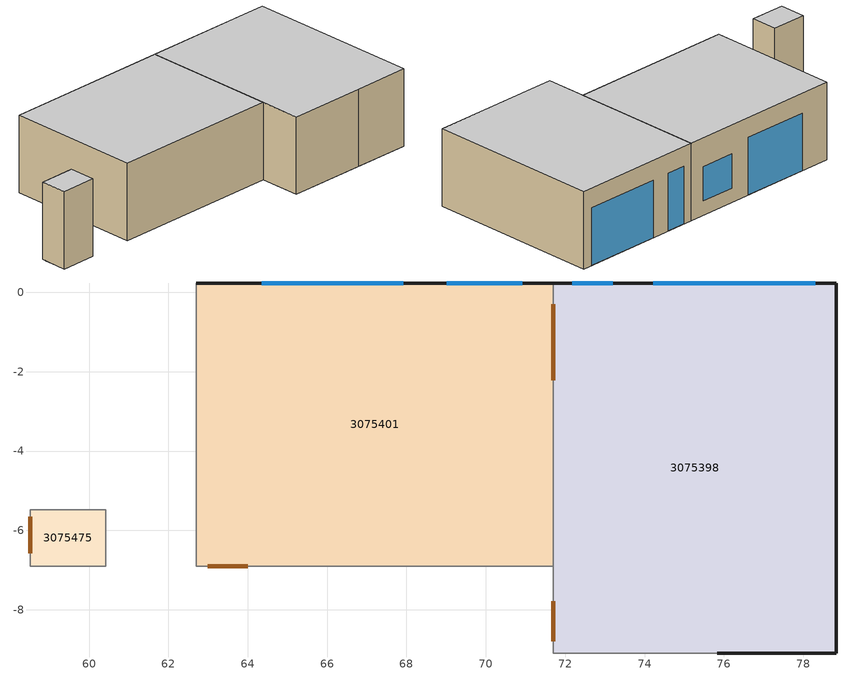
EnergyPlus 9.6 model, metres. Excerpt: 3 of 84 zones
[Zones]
3075401
 floor ground (7595720): 71.7,0.23 71.7,-6.9 62.7,-6.9 62.7,0.23 z46.64
 wall outside (7491882): 71.7,0.23 62.7,0.23 z46.64:50.68
 wall to 3075398 (7514533_Adjacent): 71.7,-6.9 71.7,0.23 z46.64:50.68
 wall to 3075364 (7515037): 62.7,-6.9 71.7,-6.9 z46.64:50.68
 wall to 3075375 (7515233): 62.7,0.23 62.7,-6.9 z46.64:50.68
 window (7537627): 67.92,0.23 64.35,0.23 z46.66:49.66
 window (7537741): 70.91,0.23 69.01,0.23 z47.4:49.2
 door inside (7559049): 71.7,-2.21 71.7,-0.3 z46.65:48.76
 door inside (7559370): 62.99,-6.9 64,-6.9 z46.65:48.76
 ceiling to 3075620 (7600772): 71.7,-6.9 71.7,0.23 62.7,0.23 62.7,-6.9 z50.68
3075398
 floor ground (7595720): 78.83,0.23 78.83,-9.09 71.7,-9.09 71.7,0.23 z46.64
 wall outside (7491699): 75.83,-9.09 78.83,-9.09 z46.64:50.68
 wall outside (7491806): 78.83,-9.09 78.83,0.23 z46.64:50.68
 wall outside (7491882): 78.83,0.23 71.7,0.23 z46.64:50.68
 wall to 3075364 (7514227): 71.7,-9.09 75.83,-9.09 z46.64:50.68
 wall to 3075364 (7514533): 71.7,-6.9 71.7,-9.09 z46.64:50.68
 window (7538308): 78.3,0.23 74.22,0.23 z46.66:49.66
 window (7538232): 73.2,0.23 72.18,0.23 z46.66:49.66
 door inside (7559431): 71.7,-7.79 71.7,-8.8 z46.65:48.76
 ceiling to 3075618 (7600772): 78.83,-9.09 78.83,0.23 71.7,0.23 71.7,-9.09 z50.68
3075475
 floor ground (7595720): 60.41,-5.49 60.41,-6.9 58.52,-6.9 58.52,-5.49 z46.64
 wall to 3075364 (7515393): 58.52,-6.9 60.41,-6.9 z46.64:50.68
 wall to 3075375 (7557749): 60.41,-6.9 60.41,-5.49 z46.64:50.68
 wall to 3075472 (7557750_Adjacent): 58.52,-5.49 58.52,-6.9 z46.64:50.68
 wall to 3075651 (7557751_Adjacent): 60.41,-5.49 58.52,-5.49 z46.64:50.68
 door inside (7558647): 58.52,-5.66 58.52,-6.57 z46.65:48.76
 ceiling to 3075660 (7600772): 60.41,-6.9 60.41,-5.49 58.52,-5.49 58.52,-6.9 z50.68
[Schedule:Compact]
3075623_NORM: Through: 08/31, For: AllDays, Until: 24:00, 0, Through: 09/01, For: AllDays, Until: 07:30, 0, Until: 08:00, 0.2, Until: 08:30, 0.5, Until: 09:00, 0.5, Until: 09:30, 0.2, Until: 10:00, 0.2, Until: 10:30, 0.3, Until: 11:00, 0.3, Until: 11:30, 0.1, Until: 12:00, 0.1, Until: 12:30, 1, Until: 13:00, 1, Until: 13:30, 1, Until: 14:00, 0, Until: 14:30, 0, Until: 15:00, 0, Until: 15:30, 0, Until: 16:00, 0, Until: 16:30, 0, Until: 17:00, 0, Until: 17:30, 0, Until: 24:00, 0, Through: 09/02, For: AllDays, Until: 07:30, 0, Until: 08:00, 0.3, Until: 08:30, 0.6, Until: 09:00, 0.6, Until: 09:30, 0, Until: 10:00, 0, Until: 10:30, 1, Until: 11:00, 1, Until: 11:30, 1, Until: 12:00, 0.3, Until: 12:30, 0.3, Until: 13:00, 0, Until: 13:30, 0, Until: 14:00, 0, Until: 14:30, 0, Until: 15:00, 0, Until: 15:30, 0, Until: 16:00, 0, Until: 16:30, 0, Until: 17:00, 0.7, Until: 17:30, 0.3, Until: 24:00, 0, Through: 09/03, For: AllDays, Until: 07:30, 0, Until: 08:00, 0.5, Until: 08:30, 1, Until: 09:00, 1, Until: 09:30, 1, Until: 10:00, 0, Until: 10:30, 0.6, Until: 11:00, 0.6, Until: 11:30, 0.3, Until: 12:00, 0.3, Until: 12:30, 0, Until: 13:00, 0, Until: 13:30, 0.6, Until: 14:00, 0.6, Until: 14:30, 0, Until: 15:00, 0, Until: 15:30, 0, Until: 16:00, 0, Until: 16:30, 0, Until: 17:00, 0, Until: 17:30, 0, Until: 24:00, 0, Through: 09/04, For: AllDays, Until: 07:30, 0, Until: 08:00, 0.5, Until: 08:30, 1, Until: 09:00, 1, Until: 09:30, 0, Until: 10:00, 0, Until: 10:30, 0.6, Until: 11:00, 0.6, Until: 11:30, 0.6, Until: 12:00, 0.6, Until: 12:30, 0.6, Until: 13:00, 0, Until: 13:30, 0, Until: 14:00, 0, Until: 14:30, 0, Until: 15:00, 0, Until: 15:30, 0, Until: 16:00, 0, Until: 16:30, 0, Until: 17:00, 0, Until: 17:30, 0, Until: 24:00, 0, Through: 09/05, For: AllDays, Until: 07:30, 0, Until: 08:00, 0, Until: 08:30, 0, Until: 09:00, 0, Until: 09:30, 0, Until: 10:00, 0, Until: 10:30, 0, Until: 11:00, 0, Until: 11:30, 0, Until: 12:00, 0, Until: 12:30, 0, Until: 13:00, 0, Until: 13:30, 0, Until: 14:00, 0, Until: 14:30, 0, Until: 15:00, 0, Until: 15:30, 0, Until: 16:00, 0, Until: 16:30, 0, Until: 17:00, 0, Until: 17:30, 0, Until: 24:00, 0, Through: 09/06, For: AllDays, Until: 07:30, 0, Until: 08:00, 0, Until: 08:30, 0, Until: 09:00, 0, Until: 09:30, 0, Until: 10:00, 0, Until: 10:30, 0, Until: 11:00, 0, Until: 11:30, 0, Until: 12:00, 0, Until: 12:30, 0, Until: 13:00, 0, Until: 13:30, 0, Until: 14:00, 0, Until: 14:30, 0, Until: 15:00, 0, Until: 15:30, 0, Until: 16:00, 0, Until: 16:30, 0, Until: 17:00, 0, Until: 17:30, 0, Until: 24:00, 0, Through: 09/07, For: AllDays, Until: 07:30, 0, Until: 08:00, 0.1, Until: 08:30, 0.3, Until: 09:00, 0.8, Until: 09:30, 0.8, Until: 10:00, 0.8, Until: 10:30, 0, Until: 11:00, 0, Until: 11:30, 1, Until: 12:00, 1, Until: 12:30, 1, Until: 13:00, 0.5, Until: 13:30, 0.5, Until: 14:00, 0.6, Until: 14:30, 0.6, Until: 15:00, 0, Until: 15:30, 0, Until: 16:00, 0, Until: 16:30, 0, Until: 17:00, 0, Until: 17:30, 0, Until: 24:00, 0, Through: 09/08, For: AllDays, Until: 07:30, 0, Until: 08:00, 0.5, Until: 08:30, 1, Until: 09:00, 1, Until: 09:30, 0.5, Until: 10:00, 0.5, Until: 10:30, 0, Until: 11:00, 0.6, Until: 11:30, 0.6, Until: 12:00, 0.6, Until: 12:30, 0.6, Until: 13:00, 0.6, Until: 13:30, 0.6, Until: 14:00, 0, Until: 14:30, 0, Until: 15:00, 0, Until: 15:30, 0, Until: 16:00, 0, Until: 16:30, 0, Until: 17:00, 0, Until: 17:30, 0, Until: 24:00, 0, Through: 09/09, For: AllDays, Until: 07:30, 0, Until: 08:00, 0.5, Until: 08:30, 1, Until: 09:00, 1, Until: 09:30, 0, Until: 10:00, 0, Until: 10:30, 0.7, Until: 11:00, 0.7, Until: 11:30, 0.7, Until: 12:00, 0, Until: 12:30, 0.2, Until: 13:00, 0.2, Until: 13:30, 0, Until: 14:00, 0, Until: 14:30, 0, Until: 15:00, 0, Until: 15:30, 0, Until: 16:00, 0, Until: 16:30, 0, Until: 17:00, 0, Until: 17:30, 0, Until: 24:00, 0, Through: 09/10, For: AllDays, Until: 07:30, 0, Until: 08:00, 0.5, Until: 08:30, 1, Until: 09:00, 1, Until: 09:30, 1, Until: 10:00, 0, Until: 10:30, 0.2, Until: 11:00, 0.2, Until: 11:30, 0.2, Until: 12:00, 0.2, Until: 12:30, 0, Until: 13:00, 0, Until: 13:30, 0.3, Until: 14:00, 0.3, Until: 14:30, 0.3, Until: 15:00, 0, Until: 15:30, 0, Until: 16:00, 0, Until: 16:30, 0, Until: 17:00, 0, Until: 17:30, 0, Until: 24:00, 0, Through: 09/11, For: AllDays, Until: 07:30, 0, Until: 08:00, 0.5, Until: 08:30, 1, Until: 09:00, 1, Until: 09:30, 0, Until: 10:00, 0, Until: 10:30, 0.4, Until: 11:00, 0.4, Until: 11:30, 0.2, Until: 12:00, 0.2, Until: 12:30, 0, Until: 13:00, 0, Until: 13:30, 0, Until: 14:00, 0, Until: 14:30, 0, Until: 15:00, 0, Until: 15:30, 0, Until: 16:00, 0, Until: 16:30, 0, Until: 17:00, 0, Until: 17:30, 0, Until: 24:00, 0, Through: 09/12, For: AllDays, Until: 07:30, 0, Until: 08:00, 0, Until: 08:30, 0, Until: 09:00, 0, Until: 09:30, 0, Until: 10:00, 0, Until: 10:30, 0, Until: 11:00, 0, Until: 11:30, 0, Until: 12:00, 0, Until: 12:30, 0, Until: 13:00, 0, Until: 13:30, 0, Until: 14:00, 0, Until: 14:30, 0, Until: 15:00, 0, Until: 15:30, 0, Until: 16:00, 0, Until: 16:30, 0, Until: 17:00, 0, Until: 17:30, 0, Until: 24:00, 0, Through: 09/13, For: AllDays, Until: 07:30, 0, Until: 08:00, 0, Until: 08:30, 0, Until: 09:00, 0, Until: 09:30, 0, Until: 10:00, 0, Until: 10:30, 0, Until: 11:00, 0, Until: 11:30, 0, Until: 12:00, 0, Until: 12:30, 0, Until: 13:00, 0, Until: 13:30, 0, Until: 14:00, 0, Until: 14:30, 0, Until: 15:00, 0, Until: 15:30, 0, Until: 16:00, 0, Until: 16:30, 0, Until: 17:00, 0, Until: 17:30, 0, Until: 24:00, 0, Through: 09/14, For: AllDays, Until: 07:30, 0, Until: 08:00, 0.2, Until: 08:30, 0.4, Until: 09:00, 0, Until: 09:30, 0.4, Until: 10:00, 0.4, Until: 10:30, 0, Until: 11:00, 0.5, Until: 11:30, 0.5, Until: 12:00, 0.5, Until: 12:30, 0, Until: 13:00, 0, Until: 13:30, 0, Until: 14:00, 0, Until: 14:30, 0, Until: 15:00, 0, Until: 15:30, 0, Until: 16:00, 0, Until: 16:30, 0, Until: 17:00, 1, Until: 17:30, 0.5, Until: 24:00, 0, Through: 09/15, For: AllDays, Until: 07:30, 0, Until: 08:00, 0.3, Until: 08:30, 0.6, Until: 09:00, 0.6, Until: 09:30, 0, Until: 10:00, 0, Until: 10:30, 1, Until: 11:00, 1, Until: 11:30, 0, Until: 12:00, 0.1, Until: 12:30, 0.1, Until: 13:00, 0.1, Until: 13:30, 0.1, Until: 14:00, 0, Until: 14:30, 0, Until: 15:00, 0, Until: 15:30, 0, Until: 16:00, 0, Until: 16:30, 0, Until: 17:00, 0, Until: 17:30, 0, Until: 24:00, 0, Through: 09/16, For: AllDays, Until: 07:30, 0, Until: 08:00, 0.3, Until: 08:30, 0.6, Until: 09:00, 0, Until: 09:30, 0.6, Until: 10:00, 0.6, Until: 10:30, 1, Until: 11:00, 1, Until: 11:30, 0.4, Until: 12:00, 0.4, Until: 12:30, 0, Until: 13:00, 0, Until: 13:30, 0, Until: 14:00, 0, Until: 14:30, 0, Until: 15:00, 0.1, Until: 15:30, 0.1, Until: 16:00, 0.1, Until: 16:30, 0, Until: 17:00, 0, Until: 17:30, 0, Until: 24:00, 0, Through: 09/17, For: AllDays, Until: 07:30, 0, Until: 08:00, 0.5, Until: 08:30, 1, Until: 09:00, 1, Until: 09:30, 1, Until: 10:00, 0, Until: 10:30, 0.5, Until: 11:00, 0.5, Until: 11:30, 0, Until: 12:00, 0.5, Until: 12:30, 0.5, Until: 13:00, 0.5, Until: 13:30, 0.5, Until: 14:00, 0.5, Until: 14:30, 0, Until: 15:00, 0, Until: 15:30, 0, Until: 16:00, 0, Until: 16:30, 0, Until: 17:00, 0, Until: 17:30, 0, Until: 24:00, 0, Through: 09/18, For: AllDays, Until: 07:30, 0, Until: 08:00, 0.5, Until: 08:30, 1, Until: 09:00, 1, Until: 09:30, 1, Until: 10:00, 0, Until: 10:30, 0.7, Until: 11:00, 0.7, Until: 11:30, 0.1, Until: 12:00, 0.1, Until: 12:30, 0, Until: 13:00, 0, Until: 13:30, 0, Until: 14:00, 0, Until: 14:30, 0, Until: 15:00, 0, Until: 15:30, 0, Until: 16:00, 0, Until: 16:30, 0, Until: 17:00, 0, Until: 17:30, 0, Until: 24:00, 0, Through: 09/19, For: AllDays, Until: 07:30, 0, Until: 08:00, 0, Until: 08:30, 0, Until: 09:00, 0, Until: 09:30, 0, Until: 10:00, 0, Until: 10:30, 0, Until: 11:00, 0, Until: 11:30, 0, Until: 12:00, 0, Until: 12:30, 0, Until: 13:00, 0, Until: 13:30, 0, Until: 14:00, 0, Until: 14:30, 0, Until: 15:00, 0, Until: 15:30, 0, Until: 16:00, 0, Until: 16:30, 0, Until: 17:00, 0, Until: 17:30, 0, Until: 24:00, 0, Through: 09/20, For: AllDays, Until: 07:30, 0, Until: 08:00, 0, Until: 08:30, 0, Until: 09:00, 0, Until: 09:30, 0, Until: 10:00, 0, Until: 10:30, 0, Until: 11:00, 0, Until: 11:30, 0, Until: 12:00, 0, Until: 12:30, 0, Until: 13:00, 0, Until: 13:30, 0, Until: 14:00, 0, Until: 14:30, 0, Until: 15:00, 0, Until: 15:30, 0, Until: 16:00, 0, Until: 16:30, 0, Until: 17:00, 0, Until: 17:30, 0, Until: 24:00, 0, Through: 09/21, For: AllDays, Until: 07:30, 0, Until: 08:00, 0.2, Until: 08:30, 0.4, Until: 09:00, 0, Until: 09:30, 0.3, Until: 10:00, 0.3, Until: 10:30, 0.5, Until: 11:00, 0.5, Until: 11:30, 0.5, Until: 12:00, 0.5, Until: 12:30, 0.5, Until: 13:00, 0.3, Until: 13:30, 0.3, Until: 14:00, 0.5, Until: 14:30, 0.5, Until: 15:00, 0, Until: 15:30, 0, Until: 16:00, 0, Until: 16:30, 0, Until: 17:00, 1, Until: 17:30, 0.5, Until: 24:00, 0, Through: 09/22, For: AllDays, Until: 07:30, 0, Until: 08:00, 0.3, Until: 08:30, 0.5, Until: 09:00, 0.5, Until: 09:30, 0, Until: 10:00, 0, Until: 10:30, 0.6, Until: 11:00, 0.6, Until: 11:30, 0.6, Until: 12:00, 0, Until: 12:30, 0, Until: 13:00, 0.3, Until: 13:30, 0.3, Until: 14:00, 0, Until: 14:30, 0, Until: 15:00, 0, Until: 15:30, 0, Until: 16:00, 0, Until: 16:30, 0, Until: 17:00, 0, Until: 17:30, 0, Until: 24:00, 0, Through: 09/23, For: AllDays, Until: 07:30, 0, Until: 08:00, 0.5, Until: 08:30, 1, Until: 09:00, 1, Until: 09:30, 0, Until: 10:00, 0, Until: 10:30, 0.5, Until: 11:00, 0.5, Until: 11:30, 0.5, Until: 12:00, 0.5, Until: 12:30, 0.5, Until: 13:00, 0, Until: 13:30, 0, Until: 14:00, 0, Until: 14:30, 0, Until: 15:00, 0, Until: 15:30, 0, Until: 16:00, 0, Until: 16:30, 0, Until: 17:00, 0, Until: 17:30, 0, Until: 24:00, 0, Through: 09/24, For: AllDays, Until: 07:30, 0, Until: 08:00, 0.3, Until: 08:30, 0.6, Until: 09:00, 0.6, Until: 09:30, 0.9, Until: 10:00, 0.9, Until: 10:30, 0.1, Until: 11:00, 0.1, Until: 11:30, 0.1, Until: 12:00, 0.1, Until: 12:30, 0.1, Until: 13:00, 1, Until: 13:30, 1, Until: 14:00, 0.3, Until: 14:30, 0.3, Until: 15:00, 0, Until: 15:30, 0, Until: 16:00, 0, Until: 16:30, 0, Until: 17:00, 0, Until: 17:30, 0, Until: 24:00, 0, Through: 09/25, For: AllDays, Until: 07:30, 0, Until: 08:00, 0.5, Until: 08:30, 1, Until: 09:00, 1, Until: 09:30, 1, Until: 10:00, 0, Until: 10:30, 0, Until: 11:00, 0.6, Until: 11:30, 0.6, Until: 12:00, 0.6, Until: 12:30, 0.6, Until: 13:00, 0, Until: 13:30, 0, Until: 14:00, 0, Until: 14:30, 0, Until: 15:00, 0, Until: 15:30, 0, Until: 16:00, 0, Until: 16:30, 0, Until: 17:00, 0, Until: 17:30, 0, Until: 24:00, 0, Through: 09/26, For: AllDays, Until: 07:30, 0, Until: 08:00, 0, Until: 08:30, 0, Until: 09:00, 0, Until: 09:30, 0, Until: 10:00, 0, Until: 10:30, 0, Until: 11:00, 0, Until: 11:30, 0, Until: 12:00, 0, Until: 12:30, 0, Until: 13:00, 0, Until: 13:30, 0, Until: 14:00, 0, Until: 14:30, 0, Until: 15:00, 0, Until: 15:30, 0, Until: 16:00, 0, Until: 16:30, 0, Until: 17:00, 0, Until: 17:30, 0, Until: 24:00, 0, Through: 09/27, For: AllDays, Until: 07:30, 0, Until: 08:00, 0, Until: 08:30, 0, Until: 09:00, 0, Until: 09:30, 0, Until: 10:00, 0, Until: 10:30, 0, Until: 11:00, 0, Until: 11:30, 0, Until: 12:00, 0, Until: 12:30, 0, Until: 13:00, 0, Until: 13:30, 0, Until: 14:00, 0, Until: 14:30, 0, Until: 15:00, 0, Until: 15:30, 0, Until: 16:00, 0, Until: 16:30, 0, Until: 17:00, 0, Until: 17:30, 0, Until: 24:00, 0, Through: 09/28, For: AllDays, Until: 07:30, 0, Until: 08:00, 0.2, Until: 08:30, 0.5, Until: 09:00, 0, Until: 09:30, 0.2, Until: 10:00, 0.2, Until: 10:30, 0, Until: 11:00, 1, Until: 11:30, 1, Until: 12:00, 1, Until: 12:30, 0, Until: 13:00, 0.9, Until: 13:30, 0.9, Until: 14:00, 0, Until: 14:30, 0, Until: 15:00, 0, Until: 15:30, 0, Until: 16:00, 0, Until: 16:30, 0, Until: 17:00, 0.1, Until: 17:30, 0.1, Until: 24:00, 0, Through: 09/29, For: AllDays, Until: 07:30, 0, Until: 08:00, 0.1, Until: 08:30, 0.1, Until: 09:00, 0.5, Until: 09:30, 0.5, Until: 10:00, 0.5, Until: 10:30, 1, Until: 11:00, 1, Until: 11:30, 0, Until: 12:00, 0, Until: 12:30, 0.3, Until: 13:00, 0.3, Until: 13:30, 0, Until: 14:00, 0, Until: 14:30, 0, Until: 15:00, 0, Until: 15:30, 0, Until: 16:00, 0, Until: 16:30, 0, Until: 17:00, 0, Until: 17:30, 0, Until: 24:00, 0, Through: 09/30, For: AllDays, Until: 07:30, 0, Until: 08:00, 0.4, Until: 08:30, 0.8, Until: 09:00, 0.8, Until: 09:30, 0, Until: 10:00, 0, Until: 10:30, 1, Until: 11:00, 1, Until: 11:30, 0.3, Until: 12:00, 0.3, Until: 12:30, 0.3, Until: 13:00, 0, Until: 13:30, 0, Until: 14:00, 0, Until: 14:30, 0, Until: 15:00, 0, Until: 15:30, 0, Until: 16:00, 0, Until: 16:30, 0, Until: 17:00, 0, Until: 17:30, 0, Until: 24:00, 0, Through: 12/31, For: AllDays, Until: 24:00, 0
3075623_L: Through: 08/31, For: AllDays, Until: 24:00, 0, Through: 09/01, For: AllDays, Until: 07:30, 0, Until: 08:00, 1, Until: 08:30, 1, Until: 09:00, 1, Until: 09:30, 1, Until: 10:00, 1, Until: 10:30, 1, Until: 11:00, 1, Until: 11:30, 1, Until: 12:00, 1, Until: 12:30, 1, Until: 13:00, 1, Until: 13:30, 1, Until: 14:00, 0, Until: 14:30, 0, Until: 15:00, 0, Until: 15:30, 0, Until: 16:00, 0, Until: 16:30, 0, Until: 17:00, 0, Until: 17:30, 0, Until: 24:00, 0, Through: 09/02, For: AllDays, Until: 07:30, 0, Until: 08:00, 1, Until: 08:30, 1, Until: 09:00, 1, Until: 09:30, 0, Until: 10:00, 0, Until: 10:30, 1, Until: 11:00, 1, Until: 11:30, 1, Until: 12:00, 1, Until: 12:30, 1, Until: 13:00, 0, Until: 13:30, 0, Until: 14:00, 0, Until: 14:30, 0, Until: 15:00, 0, Until: 15:30, 0, Until: 16:00, 0, Until: 16:30, 0, Until: 17:00, 1, Until: 17:30, 1, Until: 24:00, 0, Through: 09/03, For: AllDays, Until: 07:30, 0, Until: 08:00, 1, Until: 08:30, 1, Until: 09:00, 1, Until: 09:30, 1, Until: 10:00, 0, Until: 10:30, 1, Until: 11:00, 1, Until: 11:30, 1, Until: 12:00, 1, Until: 12:30, 0, Until: 13:00, 0, Until: 13:30, 1, Until: 14:00, 1, Until: 14:30, 0, Until: 15:00, 0, Until: 15:30, 0, Until: 16:00, 0, Until: 16:30, 0, Until: 17:00, 0, Until: 17:30, 0, Until: 24:00, 0, Through: 09/04, For: AllDays, Until: 07:30, 0, Until: 08:00, 1, Until: 08:30, 1, Until: 09:00, 1, Until: 09:30, 0, Until: 10:00, 0, Until: 10:30, 1, Until: 11:00, 1, Until: 11:30, 1, Until: 12:00, 1, Until: 12:30, 1, Until: 13:00, 0, Until: 13:30, 0, Until: 14:00, 0, Until: 14:30, 0, Until: 15:00, 0, Until: 15:30, 0, Until: 16:00, 0, Until: 16:30, 0, Until: 17:00, 0, Until: 17:30, 0, Until: 24:00, 0, Through: 09/05, For: AllDays, Until: 07:30, 0, Until: 08:00, 0, Until: 08:30, 0, Until: 09:00, 0, Until: 09:30, 0, Until: 10:00, 0, Until: 10:30, 0, Until: 11:00, 0, Until: 11:30, 0, Until: 12:00, 0, Until: 12:30, 0, Until: 13:00, 0, Until: 13:30, 0, Until: 14:00, 0, Until: 14:30, 0, Until: 15:00, 0, Until: 15:30, 0, Until: 16:00, 0, Until: 16:30, 0, Until: 17:00, 0, Until: 17:30, 0, Until: 24:00, 0, Through: 09/06, For: AllDays, Until: 07:30, 0, Until: 08:00, 0, Until: 08:30, 0, Until: 09:00, 0, Until: 09:30, 0, Until: 10:00, 0, Until: 10:30, 0, Until: 11:00, 0, Until: 11:30, 0, Until: 12:00, 0, Until: 12:30, 0, Until: 13:00, 0, Until: 13:30, 0, Until: 14:00, 0, Until: 14:30, 0, Until: 15:00, 0, Until: 15:30, 0, Until: 16:00, 0, Until: 16:30, 0, Until: 17:00, 0, Until: 17:30, 0, Until: 24:00, 0, Through: 09/07, For: AllDays, Until: 07:30, 0, Until: 08:00, 1, Until: 08:30, 1, Until: 09:00, 1, Until: 09:30, 1, Until: 10:00, 1, Until: 10:30, 0, Until: 11:00, 0, Until: 11:30, 1, Until: 12:00, 1, Until: 12:30, 1, Until: 13:00, 1, Until: 13:30, 1, Until: 14:00, 1, Until: 14:30, 1, Until: 15:00, 0, Until: 15:30, 0, Until: 16:00, 0, Until: 16:30, 0, Until: 17:00, 0, Until: 17:30, 0, Until: 24:00, 0, Through: 09/08, For: AllDays, Until: 07:30, 0, Until: 08:00, 1, Until: 08:30, 1, Until: 09:00, 1, Until: 09:30, 1, Until: 10:00, 1, Until: 10:30, 0, Until: 11:00, 1, Until: 11:30, 1, Until: 12:00, 1, Until: 12:30, 1, Until: 13:00, 1, Until: 13:30, 1, Until: 14:00, 0, Until: 14:30, 0, Until: 15:00, 0, Until: 15:30, 0, Until: 16:00, 0, Until: 16:30, 0, Until: 17:00, 0, Until: 17:30, 0, Until: 24:00, 0, Through: 09/09, For: AllDays, Until: 07:30, 0, Until: 08:00, 1, Until: 08:30, 1, Until: 09:00, 1, Until: 09:30, 0, Until: 10:00, 0, Until: 10:30, 1, Until: 11:00, 1, Until: 11:30, 1, Until: 12:00, 0, Until: 12:30, 1, Until: 13:00, 1, Until: 13:30, 0, Until: 14:00, 0, Until: 14:30, 0, Until: 15:00, 0, Until: 15:30, 0, Until: 16:00, 0, Until: 16:30, 0, Until: 17:00, 0, Until: 17:30, 0, Until: 24:00, 0, Through: 09/10, For: AllDays, Until: 07:30, 0, Until: 08:00, 1, Until: 08:30, 1, Until: 09:00, 1, Until: 09:30, 1, Until: 10:00, 0, Until: 10:30, 1, Until: 11:00, 1, Until: 11:30, 1, Until: 12:00, 1, Until: 12:30, 0, Until: 13:00, 0, Until: 13:30, 1, Until: 14:00, 1, Until: 14:30, 1, Until: 15:00, 0, Until: 15:30, 0, Until: 16:00, 0, Until: 16:30, 0, Until: 17:00, 0, Until: 17:30, 0, Until: 24:00, 0, Through: 09/11, For: AllDays, Until: 07:30, 0, Until: 08:00, 1, Until: 08:30, 1, Until: 09:00, 1, Until: 09:30, 0, Until: 10:00, 0, Until: 10:30, 1, Until: 11:00, 1, Until: 11:30, 1, Until: 12:00, 1, Until: 12:30, 0, Until: 13:00, 0, Until: 13:30, 0, Until: 14:00, 0, Until: 14:30, 0, Until: 15:00, 0, Until: 15:30, 0, Until: 16:00, 0, Until: 16:30, 0, Until: 17:00, 0, Until: 17:30, 0, Until: 24:00, 0, Through: 09/12, For: AllDays, Until: 07:30, 0, Until: 08:00, 0, Until: 08:30, 0, Until: 09:00, 0, Until: 09:30, 0, Until: 10:00, 0, Until: 10:30, 0, Until: 11:00, 0, Until: 11:30, 0, Until: 12:00, 0, Until: 12:30, 0, Until: 13:00, 0, Until: 13:30, 0, Until: 14:00, 0, Until: 14:30, 0, Until: 15:00, 0, Until: 15:30, 0, Until: 16:00, 0, Until: 16:30, 0, Until: 17:00, 0, Until: 17:30, 0, Until: 24:00, 0, Through: 09/13, For: AllDays, Until: 07:30, 0, Until: 08:00, 0, Until: 08:30, 0, Until: 09:00, 0, Until: 09:30, 0, Until: 10:00, 0, Until: 10:30, 0, Until: 11:00, 0, Until: 11:30, 0, Until: 12:00, 0, Until: 12:30, 0, Until: 13:00, 0, Until: 13:30, 0, Until: 14:00, 0, Until: 14:30, 0, Until: 15:00, 0, Until: 15:30, 0, Until: 16:00, 0, Until: 16:30, 0, Until: 17:00, 0, Until: 17:30, 0, Until: 24:00, 0, Through: 09/14, For: AllDays, Until: 07:30, 0, Until: 08:00, 1, Until: 08:30, 1, Until: 09:00, 0, Until: 09:30, 1, Until: 10:00, 1, Until: 10:30, 0, Until: 11:00, 1, Until: 11:30, 1, Until: 12:00, 1, Until: 12:30, 0, Until: 13:00, 0, Until: 13:30, 0, Until: 14:00, 0, Until: 14:30, 0, Until: 15:00, 0, Until: 15:30, 0, Until: 16:00, 0, Until: 16:30, 0, Until: 17:00, 1, Until: 17:30, 1, Until: 24:00, 0, Through: 09/15, For: AllDays, Until: 07:30, 0, Until: 08:00, 1, Until: 08:30, 1, Until: 09:00, 1, Until: 09:30, 0, Until: 10:00, 0, Until: 10:30, 1, Until: 11:00, 1, Until: 11:30, 0, Until: 12:00, 1, Until: 12:30, 1, Until: 13:00, 1, Until: 13:30, 1, Until: 14:00, 0, Until: 14:30, 0, Until: 15:00, 0, Until: 15:30, 0, Until: 16:00, 0, Until: 16:30, 0, Until: 17:00, 0, Until: 17:30, 0, Until: 24:00, 0, Through: 09/16, For: AllDays, Until: 07:30, 0, Until: 08:00, 1, Until: 08:30, 1, Until: 09:00, 0, Until: 09:30, 1, Until: 10:00, 1, Until: 10:30, 1, Until: 11:00, 1, Until: 11:30, 1, Until: 12:00, 1, Until: 12:30, 0, Until: 13:00, 0, Until: 13:30, 0, Until: 14:00, 0, Until: 14:30, 0, Until: 15:00, 1, Until: 15:30, 1, Until: 16:00, 1, Until: 16:30, 0, Until: 17:00, 0, Until: 17:30, 0, Until: 24:00, 0, Through: 09/17, For: AllDays, Until: 07:30, 0, Until: 08:00, 1, Until: 08:30, 1, Until: 09:00, 1, Until: 09:30, 1, Until: 10:00, 0, Until: 10:30, 1, Until: 11:00, 1, Until: 11:30, 0, Until: 12:00, 1, Until: 12:30, 1, Until: 13:00, 1, Until: 13:30, 1, Until: 14:00, 1, Until: 14:30, 0, Until: 15:00, 0, Until: 15:30, 0, Until: 16:00, 0, Until: 16:30, 0, Until: 17:00, 0, Until: 17:30, 0, Until: 24:00, 0, Through: 09/18, For: AllDays, Until: 07:30, 0, Until: 08:00, 1, Until: 08:30, 1, Until: 09:00, 1, Until: 09:30, 1, Until: 10:00, 0, Until: 10:30, 1, Until: 11:00, 1, Until: 11:30, 1, Until: 12:00, 1, Until: 12:30, 0, Until: 13:00, 0, Until: 13:30, 0, Until: 14:00, 0, Until: 14:30, 0, Until: 15:00, 0, Until: 15:30, 0, Until: 16:00, 0, Until: 16:30, 0, Until: 17:00, 0, Until: 17:30, 0, Until: 24:00, 0, Through: 09/19, For: AllDays, Until: 07:30, 0, Until: 08:00, 0, Until: 08:30, 0, Until: 09:00, 0, Until: 09:30, 0, Until: 10:00, 0, Until: 10:30, 0, Until: 11:00, 0, Until: 11:30, 0, Until: 12:00, 0, Until: 12:30, 0, Until: 13:00, 0, Until: 13:30, 0, Until: 14:00, 0, Until: 14:30, 0, Until: 15:00, 0, Until: 15:30, 0, Until: 16:00, 0, Until: 16:30, 0, Until: 17:00, 0, Until: 17:30, 0, Until: 24:00, 0, Through: 09/20, For: AllDays, Until: 07:30, 0, Until: 08:00, 0, Until: 08:30, 0, Until: 09:00, 0, Until: 09:30, 0, Until: 10:00, 0, Until: 10:30, 0, Until: 11:00, 0, Until: 11:30, 0, Until: 12:00, 0, Until: 12:30, 0, Until: 13:00, 0, Until: 13:30, 0, Until: 14:00, 0, Until: 14:30, 0, Until: 15:00, 0, Until: 15:30, 0, Until: 16:00, 0, Until: 16:30, 0, Until: 17:00, 0, Until: 17:30, 0, Until: 24:00, 0, Through: 09/21, For: AllDays, Until: 07:30, 0, Until: 08:00, 1, Until: 08:30, 1, Until: 09:00, 0, Until: 09:30, 1, Until: 10:00, 1, Until: 10:30, 1, Until: 11:00, 1, Until: 11:30, 1, Until: 12:00, 1, Until: 12:30, 1, Until: 13:00, 1, Until: 13:30, 1, Until: 14:00, 1, Until: 14:30, 1, Until: 15:00, 0, Until: 15:30, 0, Until: 16:00, 0, Until: 16:30, 0, Until: 17:00, 1, Until: 17:30, 1, Until: 24:00, 0, Through: 09/22, For: AllDays, Until: 07:30, 0, Until: 08:00, 1, Until: 08:30, 1, Until: 09:00, 1, Until: 09:30, 0, Until: 10:00, 0, Until: 10:30, 1, Until: 11:00, 1, Until: 11:30, 1, Until: 12:00, 0, Until: 12:30, 0, Until: 13:00, 1, Until: 13:30, 1, Until: 14:00, 0, Until: 14:30, 0, Until: 15:00, 0, Until: 15:30, 0, Until: 16:00, 0, Until: 16:30, 0, Until: 17:00, 0, Until: 17:30, 0, Until: 24:00, 0, Through: 09/23, For: AllDays, Until: 07:30, 0, Until: 08:00, 1, Until: 08:30, 1, Until: 09:00, 1, Until: 09:30, 0, Until: 10:00, 0, Until: 10:30, 1, Until: 11:00, 1, Until: 11:30, 1, Until: 12:00, 1, Until: 12:30, 1, Until: 13:00, 0, Until: 13:30, 0, Until: 14:00, 0, Until: 14:30, 0, Until: 15:00, 0, Until: 15:30, 0, Until: 16:00, 0, Until: 16:30, 0, Until: 17:00, 0, Until: 17:30, 0, Until: 24:00, 0, Through: 09/24, For: AllDays, Until: 07:30, 0, Until: 08:00, 1, Until: 08:30, 1, Until: 09:00, 1, Until: 09:30, 1, Until: 10:00, 1, Until: 10:30, 1, Until: 11:00, 1, Until: 11:30, 1, Until: 12:00, 1, Until: 12:30, 1, Until: 13:00, 1, Until: 13:30, 1, Until: 14:00, 1, Until: 14:30, 1, Until: 15:00, 0, Until: 15:30, 0, Until: 16:00, 0, Until: 16:30, 0, Until: 17:00, 0, Until: 17:30, 0, Until: 24:00, 0, Through: 09/25, For: AllDays, Until: 07:30, 0, Until: 08:00, 1, Until: 08:30, 1, Until: 09:00, 1, Until: 09:30, 1, Until: 10:00, 0, Until: 10:30, 0, Until: 11:00, 1, Until: 11:30, 1, Until: 12:00, 1, Until: 12:30, 1, Until: 13:00, 0, Until: 13:30, 0, Until: 14:00, 0, Until: 14:30, 0, Until: 15:00, 0, Until: 15:30, 0, Until: 16:00, 0, Until: 16:30, 0, Until: 17:00, 0, Until: 17:30, 0, Until: 24:00, 0, Through: 09/26, For: AllDays, Until: 07:30, 0, Until: 08:00, 0, Until: 08:30, 0, Until: 09:00, 0, Until: 09:30, 0, Until: 10:00, 0, Until: 10:30, 0, Until: 11:00, 0, Until: 11:30, 0, Until: 12:00, 0, Until: 12:30, 0, Until: 13:00, 0, Until: 13:30, 0, Until: 14:00, 0, Until: 14:30, 0, Until: 15:00, 0, Until: 15:30, 0, Until: 16:00, 0, Until: 16:30, 0, Until: 17:00, 0, Until: 17:30, 0, Until: 24:00, 0, Through: 09/27, For: AllDays, Until: 07:30, 0, Until: 08:00, 0, Until: 08:30, 0, Until: 09:00, 0, Until: 09:30, 0, Until: 10:00, 0, Until: 10:30, 0, Until: 11:00, 0, Until: 11:30, 0, Until: 12:00, 0, Until: 12:30, 0, Until: 13:00, 0, Until: 13:30, 0, Until: 14:00, 0, Until: 14:30, 0, Until: 15:00, 0, Until: 15:30, 0, Until: 16:00, 0, Until: 16:30, 0, Until: 17:00, 0, Until: 17:30, 0, Until: 24:00, 0, Through: 09/28, For: AllDays, Until: 07:30, 0, Until: 08:00, 1, Until: 08:30, 1, Until: 09:00, 0, Until: 09:30, 1, Until: 10:00, 1, Until: 10:30, 0, Until: 11:00, 1, Until: 11:30, 1, Until: 12:00, 1, Until: 12:30, 0, Until: 13:00, 1, Until: 13:30, 1, Until: 14:00, 0, Until: 14:30, 0, Until: 15:00, 0, Until: 15:30, 0, Until: 16:00, 0, Until: 16:30, 0, Until: 17:00, 1, Until: 17:30, 1, Until: 24:00, 0, Through: 09/29, For: AllDays, Until: 07:30, 0, Until: 08:00, 1, Until: 08:30, 1, Until: 09:00, 1, Until: 09:30, 1, Until: 10:00, 1, Until: 10:30, 1, Until: 11:00, 1, Until: 11:30, 0, Until: 12:00, 0, Until: 12:30, 1, Until: 13:00, 1, Until: 13:30, 0, Until: 14:00, 0, Until: 14:30, 0, Until: 15:00, 0, Until: 15:30, 0, Until: 16:00, 0, Until: 16:30, 0, Until: 17:00, 0, Until: 17:30, 0, Until: 24:00, 0, Through: 09/30, For: AllDays, Until: 07:30, 0, Until: 08:00, 1, Until: 08:30, 1, Until: 09:00, 1, Until: 09:30, 0, Until: 10:00, 0, Until: 10:30, 1, Until: 11:00, 1, Until: 11:30, 1, Until: 12:00, 1, Until: 12:30, 1, Until: 13:00, 0, Until: 13:30, 0, Until: 14:00, 0, Until: 14:30, 0, Until: 15:00, 0, Until: 15:30, 0, Until: 16:00, 0, Until: 16:30, 0, Until: 17:00, 0, Until: 17:30, 0, Until: 24:00, 0, Through: 12/31, For: AllDays, Until: 24:00, 0
3075328_L: Through: 08/31, For: AllDays, Until: 24:00, 0, Through: 09/01, For: AllDays, Until: 07:30, 0, Until: 08:00, 1, Until: 08:30, 1, Until: 09:00, 1, Until: 09:30, 1, Until: 10:00, 1, Until: 10:30, 1, Until: 11:00, 1, Until: 11:30, 1, Until: 12:00, 1, Until: 12:30, 1, Until: 13:00, 1, Until: 13:30, 0, Until: 14:00, 0, Until: 14:30, 0, Until: 15:00, 1, Until: 15:30, 1, Until: 16:00, 1, Until: 16:30, 1, Until: 17:00, 1, Until: 17:30, 0, Until: 24:00, 0, Through: 09/02, For: AllDays, Until: 07:30, 0, Until: 08:00, 1, Until: 08:30, 1, Until: 09:00, 1, Until: 09:30, 0, Until: 10:00, 1, Until: 10:30, 1, Until: 11:00, 1, Until: 11:30, 1, Until: 12:00, 1, Until: 12:30, 1, Until: 13:00, 1, Until: 13:30, 0, Until: 14:00, 0, Until: 14:30, 1, Until: 15:00, 1, Until: 15:30, 1, Until: 16:00, 1, Until: 16:30, 0, Until: 17:00, 1, Until: 17:30, 1, Until: 24:00, 0, Through: 09/03, For: AllDays, Until: 07:30, 0, Until: 08:00, 1, Until: 08:30, 1, Until: 09:00, 1, Until: 09:30, 1, Until: 10:00, 1, Until: 10:30, 0, Until: 11:00, 1, Until: 11:30, 1, Until: 12:00, 1, Until: 12:30, 1, Until: 13:00, 1, Until: 13:30, 1, Until: 14:00, 1, Until: 14:30, 1, Until: 15:00, 0, Until: 15:30, 0, Until: 16:00, 0, Until: 16:30, 0, Until: 17:00, 0, Until: 17:30, 0, Until: 24:00, 0, Through: 09/04, For: AllDays, Until: 07:30, 0, Until: 08:00, 1, Until: 08:30, 1, Until: 09:00, 1, Until: 09:30, 0, Until: 10:00, 0, Until: 10:30, 1, Until: 11:00, 1, Until: 11:30, 1, Until: 12:00, 1, Until: 12:30, 0, Until: 13:00, 0, Until: 13:30, 0, Until: 14:00, 1, Until: 14:30, 1, Until: 15:00, 1, Until: 15:30, 1, Until: 16:00, 0, Until: 16:30, 1, Until: 17:00, 1, Until: 17:30, 1, Until: 24:00, 0, Through: 09/05, For: AllDays, Until: 07:30, 0, Until: 08:00, 0, Until: 08:30, 0, Until: 09:00, 0, Until: 09:30, 0, Until: 10:00, 0, Until: 10:30, 0, Until: 11:00, 0, Until: 11:30, 0, Until: 12:00, 0, Until: 12:30, 0, Until: 13:00, 0, Until: 13:30, 0, Until: 14:00, 0, Until: 14:30, 0, Until: 15:00, 0, Until: 15:30, 0, Until: 16:00, 0, Until: 16:30, 0, Until: 17:00, 0, Until: 17:30, 0, Until: 24:00, 0, Through: 09/06, For: AllDays, Until: 07:30, 0, Until: 08:00, 0, Until: 08:30, 0, Until: 09:00, 0, Until: 09:30, 0, Until: 10:00, 0, Until: 10:30, 0, Until: 11:00, 0, Until: 11:30, 0, Until: 12:00, 0, Until: 12:30, 0, Until: 13:00, 0, Until: 13:30, 0, Until: 14:00, 0, Until: 14:30, 0, Until: 15:00, 0, Until: 15:30, 0, Until: 16:00, 0, Until: 16:30, 0, Until: 17:00, 0, Until: 17:30, 0, Until: 24:00, 0, Through: 09/07, For: AllDays, Until: 07:30, 0, Until: 08:00, 1, Until: 08:30, 1, Until: 09:00, 1, Until: 09:30, 0, Until: 10:00, 1, Until: 10:30, 1, Until: 11:00, 1, Until: 11:30, 0, Until: 12:00, 1, Until: 12:30, 1, Until: 13:00, 1, Until: 13:30, 0, Until: 14:00, 0, Until: 14:30, 1, Until: 15:00, 1, Until: 15:30, 1, Until: 16:00, 1, Until: 16:30, 1, Until: 17:00, 0, Until: 17:30, 0, Until: 24:00, 0, Through: 09/08, For: AllDays, Until: 07:30, 0, Until: 08:00, 1, Until: 08:30, 1, Until: 09:00, 1, Until: 09:30, 1, Until: 10:00, 1, Until: 10:30, 1, Until: 11:00, 1, Until: 11:30, 1, Until: 12:00, 1, Until: 12:30, 0, Until: 13:00, 1, Until: 13:30, 1, Until: 14:00, 1, Until: 14:30, 1, Until: 15:00, 1, Until: 15:30, 1, Until: 16:00, 1, Until: 16:30, 1, Until: 17:00, 1, Until: 17:30, 1, Until: 24:00, 0, Through: 09/09, For: AllDays, Until: 07:30, 0, Until: 08:00, 1, Until: 08:30, 1, Until: 09:00, 1, Until: 09:30, 1, Until: 10:00, 0, Until: 10:30, 0, Until: 11:00, 1, Until: 11:30, 1, Until: 12:00, 1, Until: 12:30, 1, Until: 13:00, 0, Until: 13:30, 0, Until: 14:00, 0, Until: 14:30, 0, Until: 15:00, 0, Until: 15:30, 1, Until: 16:00, 1, Until: 16:30, 1, Until: 17:00, 1, Until: 17:30, 1, Until: 24:00, 0, Through: 09/10, For: AllDays, Until: 07:30, 0, Until: 08:00, 1, Until: 08:30, 1, Until: 09:00, 0, Until: 09:30, 1, Until: 10:00, 1, Until: 10:30, 0, Until: 11:00, 0, Until: 11:30, 0, Until: 12:00, 0, Until: 12:30, 1, Until: 13:00, 1, Until: 13:30, 1, Until: 14:00, 1, Until: 14:30, 1, Until: 15:00, 1, Until: 15:30, 1, Until: 16:00, 1, Until: 16:30, 1, Until: 17:00, 1, Until: 17:30, 1, Until: 24:00, 0, Through: 09/11, For: AllDays, Until: 07:30, 0, Until: 08:00, 1, Until: 08:30, 1, Until: 09:00, 1, Until: 09:30, 1, Until: 10:00, 1, Until: 10:30, 1, Until: 11:00, 1, Until: 11:30, 1, Until: 12:00, 1, Until: 12:30, 0, Until: 13:00, 0, Until: 13:30, 0, Until: 14:00, 0, Until: 14:30, 0, Until: 15:00, 1, Until: 15:30, 1, Until: 16:00, 1, Until: 16:30, 1, Until: 17:00, 1, Until: 17:30, 0, Until: 24:00, 0, Through: 09/12, For: AllDays, Until: 07:30, 0, Until: 08:00, 0, Until: 08:30, 0, Until: 09:00, 0, Until: 09:30, 0, Until: 10:00, 0, Until: 10:30, 0, Until: 11:00, 0, Until: 11:30, 0, Until: 12:00, 0, Until: 12:30, 0, Until: 13:00, 0, Until: 13:30, 0, Until: 14:00, 0, Until: 14:30, 0, Until: 15:00, 0, Until: 15:30, 0, Until: 16:00, 0, Until: 16:30, 0, Until: 17:00, 0, Until: 17:30, 0, Until: 24:00, 0, Through: 09/13, For: AllDays, Until: 07:30, 0, Until: 08:00, 0, Until: 08:30, 0, Until: 09:00, 0, Until: 09:30, 0, Until: 10:00, 0, Until: 10:30, 0, Until: 11:00, 0, Until: 11:30, 0, Until: 12:00, 0, Until: 12:30, 0, Until: 13:00, 0, Until: 13:30, 0, Until: 14:00, 0, Until: 14:30, 0, Until: 15:00, 0, Until: 15:30, 0, Until: 16:00, 0, Until: 16:30, 0, Until: 17:00, 0, Until: 17:30, 0, Until: 24:00, 0, Through: 09/14, For: AllDays, Until: 07:30, 0, Until: 08:00, 1, Until: 08:30, 1, Until: 09:00, 0, Until: 09:30, 1, Until: 10:00, 1, Until: 10:30, 0, Until: 11:00, 0, Until: 11:30, 0, Until: 12:00, 0, Until: 12:30, 0, Until: 13:00, 1, Until: 13:30, 1, Until: 14:00, 1, Until: 14:30, 1, Until: 15:00, 1, Until: 15:30, 1, Until: 16:00, 1, Until: 16:30, 1, Until: 17:00, 1, Until: 17:30, 1, Until: 24:00, 0, Through: 09/15, For: AllDays, Until: 07:30, 0, Until: 08:00, 1, Until: 08:30, 1, Until: 09:00, 1, Until: 09:30, 0, Until: 10:00, 1, Until: 10:30, 1, Until: 11:00, 1, Until: 11:30, 0, Until: 12:00, 1, Until: 12:30, 1, Until: 13:00, 1, Until: 13:30, 1, Until: 14:00, 1, Until: 14:30, 1, Until: 15:00, 1, Until: 15:30, 0, Until: 16:00, 0, Until: 16:30, 0, Until: 17:00, 0, Until: 17:30, 0, Until: 24:00, 0, Through: 09/16, For: AllDays, Until: 07:30, 0, Until: 08:00, 1, Until: 08:30, 1, Until: 09:00, 1, Until: 09:30, 0, Until: 10:00, 0, Until: 10:30, 1, Until: 11:00, 1, Until: 11:30, 1, Until: 12:00, 0, Until: 12:30, 0, Until: 13:00, 1, Until: 13:30, 1, Until: 14:00, 1, Until: 14:30, 1, Until: 15:00, 1, Until: 15:30, 1, Until: 16:00, 0, Until: 16:30, 0, Until: 17:00, 0, Until: 17:30, 0, Until: 24:00, 0, Through: 09/17, For: AllDays, Until: 07:30, 0, Until: 08:00, 1, Until: 08:30, 1, Until: 09:00, 1, Until: 09:30, 1, Until: 10:00, 1, Until: 10:30, 1, Until: 11:00, 1, Until: 11:30, 1, Until: 12:00, 1, Until: 12:30, 1, Until: 13:00, 0, Until: 13:30, 0, Until: 14:00, 0, Until: 14:30, 1, Until: 15:00, 0, Until: 15:30, 0, Until: 16:00, 0, Until: 16:30, 0, Until: 17:00, 1, Until: 17:30, 1, Until: 24:00, 0, Through: 09/18, For: AllDays, Until: 07:30, 0, Until: 08:00, 1, Until: 08:30, 1, Until: 09:00, 1, Until: 09:30, 1, Until: 10:00, 1, Until: 10:30, 1, Until: 11:00, 0, Until: 11:30, 1, Until: 12:00, 1, Until: 12:30, 1, Until: 13:00, 1, Until: 13:30, 1, Until: 14:00, 1, Until: 14:30, 1, Until: 15:00, 1, Until: 15:30, 0, Until: 16:00, 0, Until: 16:30, 0, Until: 17:00, 1, Until: 17:30, 1, Until: 24:00, 0, Through: 09/19, For: AllDays, Until: 07:30, 0, Until: 08:00, 0, Until: 08:30, 0, Until: 09:00, 0, Until: 09:30, 0, Until: 10:00, 0, Until: 10:30, 0, Until: 11:00, 0, Until: 11:30, 0, Until: 12:00, 0, Until: 12:30, 0, Until: 13:00, 0, Until: 13:30, 0, Until: 14:00, 0, Until: 14:30, 0, Until: 15:00, 0, Until: 15:30, 0, Until: 16:00, 0, Until: 16:30, 0, Until: 17:00, 0, Until: 17:30, 0, Until: 24:00, 0, Through: 09/20, For: AllDays, Until: 07:30, 0, Until: 08:00, 0, Until: 08:30, 0, Until: 09:00, 0, Until: 09:30, 0, Until: 10:00, 0, Until: 10:30, 0, Until: 11:00, 0, Until: 11:30, 0, Until: 12:00, 0, Until: 12:30, 0, Until: 13:00, 0, Until: 13:30, 0, Until: 14:00, 0, Until: 14:30, 0, Until: 15:00, 0, Until: 15:30, 0, Until: 16:00, 0, Until: 16:30, 0, Until: 17:00, 0, Until: 17:30, 0, Until: 24:00, 0, Through: 09/21, For: AllDays, Until: 07:30, 0, Until: 08:00, 1, Until: 08:30, 1, Until: 09:00, 1, Until: 09:30, 0, Until: 10:00, 0, Until: 10:30, 1, Until: 11:00, 1, Until: 11:30, 1, Until: 12:00, 1, Until: 12:30, 1, Until: 13:00, 0, Until: 13:30, 0, Until: 14:00, 0, Until: 14:30, 0, Until: 15:00, 0, Until: 15:30, 0, Until: 16:00, 0, Until: 16:30, 0, Until: 17:00, 1, Until: 17:30, 1, Until: 24:00, 0, Through: 09/22, For: AllDays, Until: 07:30, 0, Until: 08:00, 1, Until: 08:30, 1, Until: 09:00, 1, Until: 09:30, 0, Until: 10:00, 1, Until: 10:30, 1, Until: 11:00, 1, Until: 11:30, 1, Until: 12:00, 1, Until: 12:30, 0, Until: 13:00, 0, Until: 13:30, 1, Until: 14:00, 1, Until: 14:30, 1, Until: 15:00, 1, Until: 15:30, 0, Until: 16:00, 0, Until: 16:30, 0, Until: 17:00, 0, Until: 17:30, 0, Until: 24:00, 0, Through: 09/23, For: AllDays, Until: 07:30, 0, Until: 08:00, 1, Until: 08:30, 1, Until: 09:00, 1, Until: 09:30, 0, Until: 10:00, 0, Until: 10:30, 0, Until: 11:00, 0, Until: 11:30, 1, Until: 12:00, 1, Until: 12:30, 0, Until: 13:00, 0, Until: 13:30, 1, Until: 14:00, 1, Until: 14:30, 1, Until: 15:00, 1, Until: 15:30, 0, Until: 16:00, 0, Until: 16:30, 0, Until: 17:00, 0, Until: 17:30, 0, Until: 24:00, 0, Through: 09/24, For: AllDays, Until: 07:30, 0, Until: 08:00, 1, Until: 08:30, 1, Until: 09:00, 1, Until: 09:30, 1, Until: 10:00, 1, Until: 10:30, 1, Until: 11:00, 0, Until: 11:30, 0, Until: 12:00, 0, Until: 12:30, 0, Until: 13:00, 0, Until: 13:30, 1, Until: 14:00, 1, Until: 14:30, 0, Until: 15:00, 1, Until: 15:30, 1, Until: 16:00, 1, Until: 16:30, 1, Until: 17:00, 1, Until: 17:30, 1, Until: 24:00, 0, Through: 09/25, For: AllDays, Until: 07:30, 0, Until: 08:00, 1, Until: 08:30, 1, Until: 09:00, 1, Until: 09:30, 1, Until: 10:00, 0, Until: 10:30, 0, Until: 11:00, 1, Until: 11:30, 1, Until: 12:00, 1, Until: 12:30, 0, Until: 13:00, 1, Until: 13:30, 1, Until: 14:00, 1, Until: 14:30, 1, Until: 15:00, 0, Until: 15:30, 0, Until: 16:00, 0, Until: 16:30, 0, Until: 17:00, 0, Until: 17:30, 0, Until: 24:00, 0, Through: 09/26, For: AllDays, Until: 07:30, 0, Until: 08:00, 0, Until: 08:30, 0, Until: 09:00, 0, Until: 09:30, 0, Until: 10:00, 0, Until: 10:30, 0, Until: 11:00, 0, Until: 11:30, 0, Until: 12:00, 0, Until: 12:30, 0, Until: 13:00, 0, Until: 13:30, 0, Until: 14:00, 0, Until: 14:30, 0, Until: 15:00, 0, Until: 15:30, 0, Until: 16:00, 0, Until: 16:30, 0, Until: 17:00, 0, Until: 17:30, 0, Until: 24:00, 0, Through: 09/27, For: AllDays, Until: 07:30, 0, Until: 08:00, 0, Until: 08:30, 0, Until: 09:00, 0, Until: 09:30, 0, Until: 10:00, 0, Until: 10:30, 0, Until: 11:00, 0, Until: 11:30, 0, Until: 12:00, 0, Until: 12:30, 0, Until: 13:00, 0, Until: 13:30, 0, Until: 14:00, 0, Until: 14:30, 0, Until: 15:00, 0, Until: 15:30, 0, Until: 16:00, 0, Until: 16:30, 0, Until: 17:00, 0, Until: 17:30, 0, Until: 24:00, 0, Through: 09/28, For: AllDays, Until: 07:30, 0, Until: 08:00, 1, Until: 08:30, 1, Until: 09:00, 1, Until: 09:30, 0, Until: 10:00, 1, Until: 10:30, 1, Until: 11:00, 1, Until: 11:30, 1, Until: 12:00, 0, Until: 12:30, 0, Until: 13:00, 1, Until: 13:30, 1, Until: 14:00, 1, Until: 14:30, 1, Until: 15:00, 0, Until: 15:30, 0, Until: 16:00, 0, Until: 16:30, 0, Until: 17:00, 1, Until: 17:30, 1, Until: 24:00, 0, Through: 09/29, For: AllDays, Until: 07:30, 0, Until: 08:00, 1, Until: 08:30, 1, Until: 09:00, 1, Until: 09:30, 0, Until: 10:00, 1, Until: 10:30, 1, Until: 11:00, 0, Until: 11:30, 1, Until: 12:00, 1, Until: 12:30, 1, Until: 13:00, 1, Until: 13:30, 0, Until: 14:00, 0, Until: 14:30, 1, Until: 15:00, 1, Until: 15:30, 0, Until: 16:00, 0, Until: 16:30, 0, Until: 17:00, 1, Until: 17:30, 1, Until: 24:00, 0, Through: 09/30, For: AllDays, Until: 07:30, 0, Until: 08:00, 1, Until: 08:30, 1, Until: 09:00, 1, Until: 09:30, 1, Until: 10:00, 1, Until: 10:30, 1, Until: 11:00, 1, Until: 11:30, 1, Until: 12:00, 1, Until: 12:30, 1, Until: 13:00, 1, Until: 13:30, 1, Until: 14:00, 1, Until: 14:30, 0, Until: 15:00, 1, Until: 15:30, 1, Until: 16:00, 1, Until: 16:30, 1, Until: 17:00, 1, Until: 17:30, 1, Until: 24:00, 0, Through: 12/31, For: AllDays, Until: 24:00, 0
